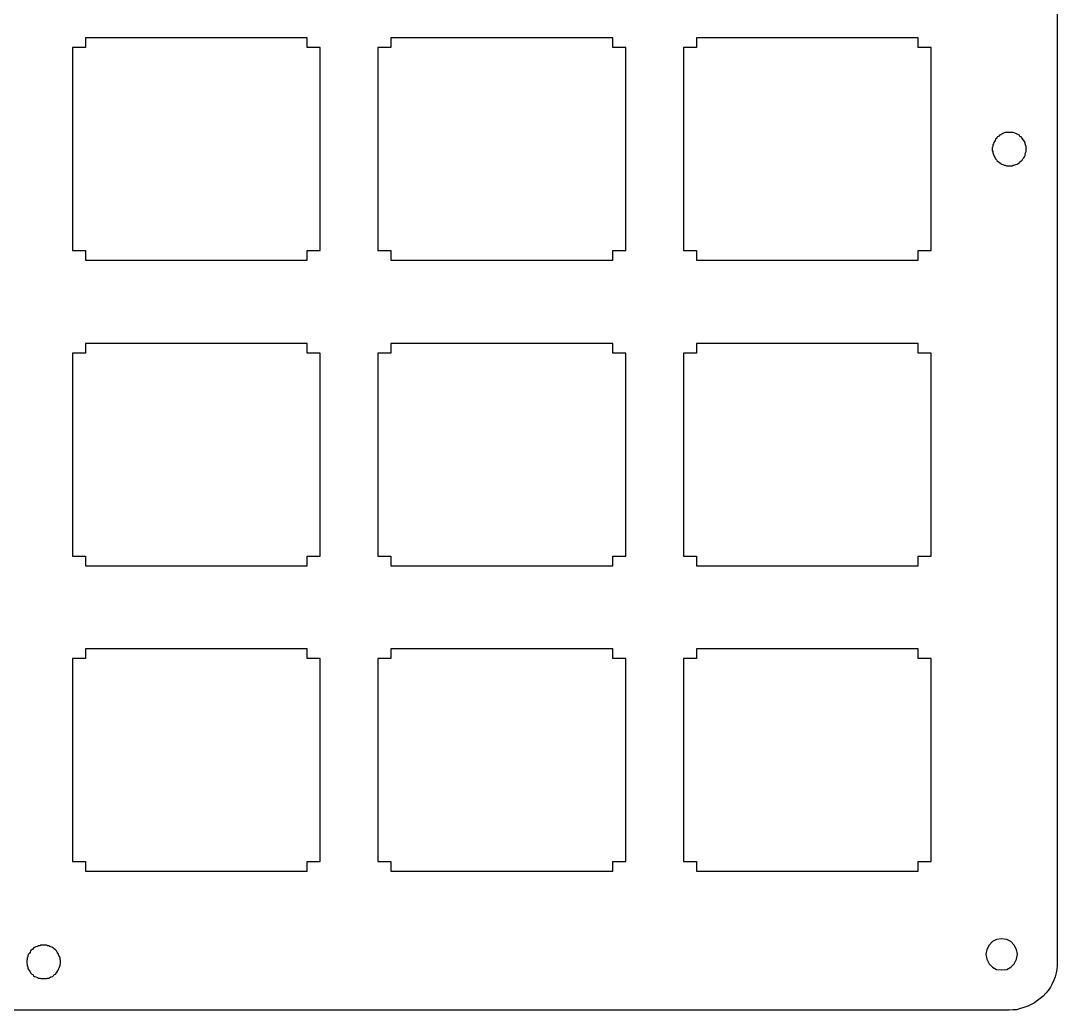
# Model space of a CAD drawing. Header units: millimetres. Extents: x 32 to 158, y -134 to -27.
# Drawn here: x 93.6 to 158.2, y -134.3 to -72.6 of the extents above; entities that cross this region are included whole.
import ezdxf

# ---------------------------------------------------------------- set-up
doc = ezdxf.new("R2010")
doc.units = ezdxf.units.MM
for name, color, linetype in [('Shape024', 7, 'CONTINUOUS'), ('Shape025', 7, 'CONTINUOUS'), ('Shape026', 7, 'CONTINUOUS'), ('Shape027', 7, 'CONTINUOUS'), ('Shape028', 7, 'CONTINUOUS'), ('Shape029', 7, 'CONTINUOUS'), ('Shape030', 7, 'CONTINUOUS'), ('Shape033', 7, 'CONTINUOUS'), ('Shape034', 7, 'CONTINUOUS'), ('Shape035', 7, 'CONTINUOUS'), ('Shape036', 7, 'CONTINUOUS'), ('Shape041', 7, 'CONTINUOUS'), ('Shape042', 7, 'CONTINUOUS'), ('Shape045', 7, 'CONTINUOUS'), ('Shape046', 7, 'CONTINUOUS'), ('Shape047', 7, 'CONTINUOUS'), ('Shape049', 7, 'CONTINUOUS'), ('Shape050', 7, 'CONTINUOUS'), ('Shape053', 7, 'CONTINUOUS'), ('Shape056', 7, 'CONTINUOUS'), ('Shape057', 7, 'CONTINUOUS'), ('Shape058', 7, 'CONTINUOUS'), ('Shape059', 7, 'CONTINUOUS'), ('Shape061', 7, 'CONTINUOUS'), ('Shape062', 7, 'CONTINUOUS'), ('Shape063', 7, 'CONTINUOUS'), ('Shape064', 7, 'CONTINUOUS'), ('Shape065', 7, 'CONTINUOUS'), ('Shape067', 7, 'CONTINUOUS'), ('Shape068', 7, 'CONTINUOUS'), ('Shape070', 7, 'CONTINUOUS'), ('Shape071', 7, 'CONTINUOUS'), ('Shape072', 7, 'CONTINUOUS'), ('Shape073', 7, 'CONTINUOUS'), ('Shape074', 7, 'CONTINUOUS'), ('Shape075', 7, 'CONTINUOUS'), ('Shape080', 7, 'CONTINUOUS'), ('Shape082', 7, 'CONTINUOUS'), ('Shape083', 7, 'CONTINUOUS'), ('Shape088', 7, 'CONTINUOUS'), ('Shape089', 7, 'CONTINUOUS'), ('Shape091', 7, 'CONTINUOUS'), ('Shape093', 7, 'CONTINUOUS'), ('Shape100', 7, 'CONTINUOUS'), ('Shape101', 7, 'CONTINUOUS'), ('Shape108', 7, 'CONTINUOUS'), ('Shape116', 7, 'CONTINUOUS'), ('Shape120', 7, 'CONTINUOUS'), ('Shape128', 7, 'CONTINUOUS'), ('Shape132', 7, 'CONTINUOUS'), ('Shape136', 7, 'CONTINUOUS'), ('Shape137', 7, 'CONTINUOUS'), ('Shape141', 7, 'CONTINUOUS'), ('Shape145', 7, 'CONTINUOUS'), ('Shape146', 7, 'CONTINUOUS'), ('Shape152', 7, 'CONTINUOUS'), ('Shape153', 7, 'CONTINUOUS'), ('Shape154', 7, 'CONTINUOUS'), ('Shape155', 7, 'CONTINUOUS'), ('Shape156', 7, 'CONTINUOUS'), ('Shape158', 7, 'CONTINUOUS'), ('Shape159', 7, 'CONTINUOUS'), ('Shape160', 7, 'CONTINUOUS'), ('Shape161', 7, 'CONTINUOUS'), ('Shape164', 7, 'CONTINUOUS'), ('Shape169', 7, 'CONTINUOUS'), ('Shape170', 7, 'CONTINUOUS'), ('Shape174', 7, 'CONTINUOUS'), ('Shape176', 7, 'CONTINUOUS'), ('Shape177', 7, 'CONTINUOUS'), ('Shape178', 7, 'CONTINUOUS'), ('Shape179', 7, 'CONTINUOUS'), ('Shape181', 7, 'CONTINUOUS'), ('Shape187', 7, 'CONTINUOUS'), ('Shape188', 7, 'CONTINUOUS'), ('Shape191', 7, 'CONTINUOUS'), ('Shape192', 7, 'CONTINUOUS'), ('Shape193', 7, 'CONTINUOUS'), ('Shape194', 7, 'CONTINUOUS'), ('Shape195', 7, 'CONTINUOUS'), ('Shape197', 7, 'CONTINUOUS'), ('Shape206', 7, 'CONTINUOUS'), ('Shape207', 7, 'CONTINUOUS'), ('Shape214', 7, 'CONTINUOUS'), ('Shape217', 7, 'CONTINUOUS'), ('Shape239', 7, 'CONTINUOUS'), ('Shape254', 7, 'CONTINUOUS'), ('Shape255', 7, 'CONTINUOUS'), ('Shape256', 7, 'CONTINUOUS'), ('Shape259', 7, 'CONTINUOUS'), ('Shape260', 7, 'CONTINUOUS'), ('Shape263', 7, 'CONTINUOUS'), ('Shape273', 7, 'CONTINUOUS'), ('Shape288', 7, 'CONTINUOUS'), ('Shape295', 7, 'CONTINUOUS'), ('Shape303', 7, 'CONTINUOUS'), ('Shape330', 7, 'CONTINUOUS'), ('Shape334', 7, 'CONTINUOUS'), ('Shape335', 7, 'CONTINUOUS'), ('Shape336', 7, 'CONTINUOUS'), ('Shape337', 7, 'CONTINUOUS'), ('Shape338', 7, 'CONTINUOUS'), ('Shape341', 7, 'CONTINUOUS'), ('Shape342', 7, 'CONTINUOUS'), ('Shape358', 7, 'CONTINUOUS'), ('Shape359', 7, 'CONTINUOUS'), ('Shape360', 7, 'CONTINUOUS'), ('Shape362', 7, 'CONTINUOUS'), ('Shape364', 7, 'CONTINUOUS'), ('Shape366', 7, 'CONTINUOUS'), ('Shape367', 7, 'CONTINUOUS'), ('Shape369', 7, 'CONTINUOUS'), ('Shape370', 7, 'CONTINUOUS'), ('Shape371', 7, 'CONTINUOUS'), ('Shape372', 7, 'CONTINUOUS'), ('Shape373', 7, 'CONTINUOUS'), ('Shape376', 7, 'CONTINUOUS'), ('Shape377', 7, 'CONTINUOUS'), ('Shape378', 7, 'CONTINUOUS'), ('Shape381', 7, 'CONTINUOUS'), ('Shape382', 7, 'CONTINUOUS'), ('Shape383', 7, 'CONTINUOUS'), ('Shape384', 7, 'CONTINUOUS'), ('Shape387', 7, 'CONTINUOUS'), ('Shape396', 7, 'CONTINUOUS'), ('Shape397', 7, 'CONTINUOUS'), ('Shape401', 7, 'CONTINUOUS'), ('Shape404', 7, 'CONTINUOUS'), ('Shape406', 7, 'CONTINUOUS'), ('Shape407', 7, 'CONTINUOUS'), ('Shape409', 7, 'CONTINUOUS'), ('Shape410', 7, 'CONTINUOUS'), ('Shape412', 7, 'CONTINUOUS'), ('Shape413', 7, 'CONTINUOUS'), ('Shape418', 7, 'CONTINUOUS'), ('Shape421', 7, 'CONTINUOUS'), ('Shape424', 7, 'CONTINUOUS'), ('Shape425', 7, 'CONTINUOUS'), ('Shape426', 7, 'CONTINUOUS'), ('Shape432', 7, 'CONTINUOUS'), ('Shape433', 7, 'CONTINUOUS'), ('Shape434', 7, 'CONTINUOUS'), ('Shape436', 7, 'CONTINUOUS'), ('Shape437', 7, 'CONTINUOUS'), ('Shape442', 7, 'CONTINUOUS'), ('Shape443', 7, 'CONTINUOUS'), ('Shape446', 7, 'CONTINUOUS'), ('Shape447', 7, 'CONTINUOUS'), ('Shape449', 7, 'CONTINUOUS'), ('Shape450', 7, 'CONTINUOUS'), ('Shape451', 7, 'CONTINUOUS'), ('Shape452', 7, 'CONTINUOUS'), ('Shape454', 7, 'CONTINUOUS'), ('Shape455', 7, 'CONTINUOUS'), ('Shape463', 7, 'CONTINUOUS'), ('Shape464', 7, 'CONTINUOUS'), ('Shape470', 7, 'CONTINUOUS'), ('Shape471', 7, 'CONTINUOUS'), ('Shape474', 7, 'CONTINUOUS'), ('Shape475', 7, 'CONTINUOUS'), ('Shape483', 7, 'CONTINUOUS'), ('Shape484', 7, 'CONTINUOUS'), ('Shape486', 7, 'CONTINUOUS'), ('Shape487', 7, 'CONTINUOUS'), ('Shape491', 7, 'CONTINUOUS'), ('Shape492', 7, 'CONTINUOUS'), ('Shape493', 7, 'CONTINUOUS'), ('Shape494', 7, 'CONTINUOUS'), ('Shape497', 7, 'CONTINUOUS'), ('Shape500', 7, 'CONTINUOUS'), ('Shape501', 7, 'CONTINUOUS'), ('Shape502', 7, 'CONTINUOUS'), ('Shape503', 7, 'CONTINUOUS'), ('Shape504', 7, 'CONTINUOUS'), ('Shape505', 7, 'CONTINUOUS'), ('Shape506', 7, 'CONTINUOUS'), ('Shape507', 7, 'CONTINUOUS'), ('Shape508', 7, 'CONTINUOUS'), ('Shape510', 7, 'CONTINUOUS'), ('Shape512', 7, 'CONTINUOUS'), ('Shape513', 7, 'CONTINUOUS'), ('Shape518', 7, 'CONTINUOUS'), ('Shape519', 7, 'CONTINUOUS'), ('Shape520', 7, 'CONTINUOUS'), ('Shape521', 7, 'CONTINUOUS'), ('Shape522', 7, 'CONTINUOUS'), ('Shape523', 7, 'CONTINUOUS'), ('Shape524', 7, 'CONTINUOUS'), ('Shape527', 7, 'CONTINUOUS'), ('Shape531', 7, 'CONTINUOUS'), ('Shape532', 7, 'CONTINUOUS'), ('Shape533', 7, 'CONTINUOUS'), ('Shape534', 7, 'CONTINUOUS'), ('Shape535', 7, 'CONTINUOUS'), ('Shape536', 7, 'CONTINUOUS'), ('Shape537', 7, 'CONTINUOUS'), ('Shape538', 7, 'CONTINUOUS'), ('Shape539', 7, 'CONTINUOUS'), ('Shape540', 7, 'CONTINUOUS'), ('Shape541', 7, 'CONTINUOUS'), ('Shape542', 7, 'CONTINUOUS'), ('Shape543', 7, 'CONTINUOUS'), ('Shape545', 7, 'CONTINUOUS'), ('Shape546', 7, 'CONTINUOUS'), ('Shape547', 7, 'CONTINUOUS'), ('Shape548', 7, 'CONTINUOUS'), ('Shape551', 7, 'CONTINUOUS'), ('Shape552', 7, 'CONTINUOUS'), ('Shape554', 7, 'CONTINUOUS'), ('Shape555', 7, 'CONTINUOUS'), ('Shape556', 7, 'CONTINUOUS'), ('Shape561', 7, 'CONTINUOUS'), ('Shape562', 7, 'CONTINUOUS'), ('Shape563', 7, 'CONTINUOUS'), ('Shape564', 7, 'CONTINUOUS'), ('Shape567', 7, 'CONTINUOUS'), ('Shape568', 7, 'CONTINUOUS'), ('Shape578', 7, 'CONTINUOUS'), ('Shape579', 7, 'CONTINUOUS'), ('Shape580', 7, 'CONTINUOUS'), ('Shape583', 7, 'CONTINUOUS'), ('Shape586', 7, 'CONTINUOUS'), ('Shape590', 7, 'CONTINUOUS'), ('Shape592', 7, 'CONTINUOUS'), ('Shape593', 7, 'CONTINUOUS'), ('Shape596', 7, 'CONTINUOUS'), ('Shape616', 7, 'CONTINUOUS'), ('Shape617', 7, 'CONTINUOUS'), ('Shape619', 7, 'CONTINUOUS'), ('Shape631', 7, 'CONTINUOUS'), ('Shape632', 7, 'CONTINUOUS'), ('Shape634', 7, 'CONTINUOUS'), ('Shape641', 7, 'CONTINUOUS'), ('Shape646', 7, 'CONTINUOUS'), ('Shape649', 7, 'CONTINUOUS'), ('Shape660', 7, 'CONTINUOUS'), ('Shape667', 7, 'CONTINUOUS'), ('Shape668', 7, 'CONTINUOUS'), ('Shape669', 7, 'CONTINUOUS'), ('Shape678', 7, 'CONTINUOUS'), ('Shape679', 7, 'CONTINUOUS'), ('Shape685', 7, 'CONTINUOUS'), ('Shape689', 7, 'CONTINUOUS'), ('Shape703', 7, 'CONTINUOUS'), ('Shape704', 7, 'CONTINUOUS'), ('Shape709', 7, 'CONTINUOUS'), ('Shape710', 7, 'CONTINUOUS'), ('Shape713', 7, 'CONTINUOUS'), ('Shape728', 7, 'CONTINUOUS'), ('Shape739', 7, 'CONTINUOUS'), ('Shape740', 7, 'CONTINUOUS'), ('Shape750', 7, 'CONTINUOUS'), ('Shape753', 7, 'CONTINUOUS'), ('Shape754', 7, 'CONTINUOUS'), ('Shape755', 7, 'CONTINUOUS'), ('Shape764', 7, 'CONTINUOUS'), ('Shape765', 7, 'CONTINUOUS'), ('Shape766', 7, 'CONTINUOUS'), ('Shape771', 7, 'CONTINUOUS'), ('Shape776', 7, 'CONTINUOUS'), ('Shape784', 7, 'CONTINUOUS'), ('Shape788', 7, 'CONTINUOUS'), ('Shape790', 7, 'CONTINUOUS'), ('Shape792', 7, 'CONTINUOUS'), ('Shape794', 7, 'CONTINUOUS'), ('Shape795', 7, 'CONTINUOUS'), ('Shape796', 7, 'CONTINUOUS'), ('Shape802', 7, 'CONTINUOUS'), ('Shape806', 7, 'CONTINUOUS'), ('Shape810', 7, 'CONTINUOUS'), ('Shape811', 7, 'CONTINUOUS'), ('Shape818', 7, 'CONTINUOUS'), ('Shape832', 7, 'CONTINUOUS'), ('Shape835', 7, 'CONTINUOUS'), ('Shape840', 7, 'CONTINUOUS'), ('Shape841', 7, 'CONTINUOUS'), ('Shape842', 7, 'CONTINUOUS'), ('Shape843', 7, 'CONTINUOUS'), ('Shape844', 7, 'CONTINUOUS'), ('Shape845', 7, 'CONTINUOUS'), ('Shape846', 7, 'CONTINUOUS'), ('Shape847', 7, 'CONTINUOUS'), ('Shape848', 7, 'CONTINUOUS'), ('Shape849', 7, 'CONTINUOUS'), ('Shape850', 7, 'CONTINUOUS'), ('Shape851', 7, 'CONTINUOUS'), ('Shape852', 7, 'CONTINUOUS'), ('Shape853', 7, 'CONTINUOUS'), ('Shape854', 7, 'CONTINUOUS'), ('Shape855', 7, 'CONTINUOUS'), ('Shape856', 7, 'CONTINUOUS'), ('Shape857', 7, 'CONTINUOUS'), ('Shape858', 7, 'CONTINUOUS'), ('Shape859', 7, 'CONTINUOUS'), ('Shape860', 7, 'CONTINUOUS'), ('Shape861', 7, 'CONTINUOUS'), ('Shape862', 7, 'CONTINUOUS'), ('Shape863', 7, 'CONTINUOUS'), ('Shape864', 7, 'CONTINUOUS'), ('Shape865', 7, 'CONTINUOUS'), ('Shape866', 7, 'CONTINUOUS'), ('Shape867', 7, 'CONTINUOUS'), ('Shape869', 7, 'CONTINUOUS'), ('Shape877', 7, 'CONTINUOUS'), ('Shape878', 7, 'CONTINUOUS'), ('Shape881', 7, 'CONTINUOUS'), ('Shape882', 7, 'CONTINUOUS'), ('Shape883', 7, 'CONTINUOUS'), ('Shape884', 7, 'CONTINUOUS'), ('Shape887', 7, 'CONTINUOUS')]:
    doc.layers.add(name, color=color, linetype=linetype)

msp = doc.modelspace()

# ---------------------------------------------------------------- linework, layer by layer
at = {"layer": 'Shape024'}
msp.add_line((93.9622, -131.36), (93.9975, -131.431), dxfattribs=at)
at = {"layer": 'Shape025'}
msp.add_line((95.0206, -132.313), (95.0911, -132.313), dxfattribs=at)
at = {"layer": 'Shape026'}
msp.add_line((157.815, -132.842), (157.674, -133.054), dxfattribs=at)
at = {"layer": 'Shape027'}
msp.add_line((93.9622, -131.184), (93.9622, -131.29), dxfattribs=at)
at = {"layer": 'Shape028'}
msp.add_line((95.3381, -132.278), (95.4086, -132.242), dxfattribs=at)
at = {"layer": 'Shape029'}
msp.add_line((95.7614, -130.514), (95.6908, -130.478), dxfattribs=at)
at = {"layer": 'Shape030'}
msp.add_line((93.9622, -131.29), (93.9622, -131.36), dxfattribs=at)
at = {"layer": 'Shape033'}
msp.add_line((154.769, -129.831), (154.452, -129.867), dxfattribs=at)
at = {"layer": 'Shape034'}
msp.add_line((94.2797, -130.514), (94.2092, -130.584), dxfattribs=at)
at = {"layer": 'Shape035'}
msp.add_line((155.487, -134.253), (155.24, -134.288), dxfattribs=at)
at = {"layer": 'Shape036'}
msp.add_line((95.1969, -132.313), (95.2675, -132.278), dxfattribs=at)
at = {"layer": 'Shape041'}
msp.add_line((111.46, -73.6458), (97.6311, -73.6458), dxfattribs=at)
at = {"layer": 'Shape042'}
msp.add_line((111.46, -74.2456), (111.46, -73.6458), dxfattribs=at)
at = {"layer": 'Shape045'}
msp.add_line((135.731, -74.2456), (134.92, -74.2456), dxfattribs=at)
at = {"layer": 'Shape046'}
msp.add_line((135.731, -73.6458), (135.731, -74.2456), dxfattribs=at)
at = {"layer": 'Shape047'}
msp.add_line((112.271, -86.9103), (112.271, -74.2456), dxfattribs=at)
at = {"layer": 'Shape049'}
msp.add_line((96.8197, -86.9103), (97.6311, -86.9103), dxfattribs=at)
at = {"layer": 'Shape050'}
msp.add_line((111.46, -86.9103), (112.271, -86.9103), dxfattribs=at)
at = {"layer": 'Shape053'}
msp.add_line((96.8197, -74.2456), (96.8197, -86.9103), dxfattribs=at)
at = {"layer": 'Shape056'}
msp.add_line((135.731, -86.9103), (135.731, -87.51), dxfattribs=at)
at = {"layer": 'Shape057'}
msp.add_line((97.6311, -87.51), (111.46, -87.51), dxfattribs=at)
at = {"layer": 'Shape058'}
msp.add_line((116.681, -87.51), (130.51, -87.51), dxfattribs=at)
at = {"layer": 'Shape059'}
msp.add_line((116.681, -86.9103), (116.681, -87.51), dxfattribs=at)
at = {"layer": 'Shape061'}
msp.add_line((97.6311, -73.6458), (97.6311, -74.2456), dxfattribs=at)
at = {"layer": 'Shape062'}
msp.add_line((130.51, -73.6458), (116.681, -73.6458), dxfattribs=at)
at = {"layer": 'Shape063'}
msp.add_line((130.51, -74.2456), (130.51, -73.6458), dxfattribs=at)
at = {"layer": 'Shape064'}
msp.add_line((115.87, -86.9103), (116.681, -86.9103), dxfattribs=at)
at = {"layer": 'Shape065'}
msp.add_line((115.87, -74.2456), (115.87, -86.9103), dxfattribs=at)
at = {"layer": 'Shape067'}
msp.add_line((116.681, -74.2456), (115.87, -74.2456), dxfattribs=at)
at = {"layer": 'Shape068'}
msp.add_line((116.681, -73.6458), (116.681, -74.2456), dxfattribs=at)
at = {"layer": 'Shape070'}
msp.add_line((112.271, -74.2456), (111.46, -74.2456), dxfattribs=at)
at = {"layer": 'Shape071'}
msp.add_line((97.6311, -74.2456), (96.8197, -74.2456), dxfattribs=at)
at = {"layer": 'Shape072'}
msp.add_line((131.321, -74.2456), (130.51, -74.2456), dxfattribs=at)
at = {"layer": 'Shape073'}
msp.add_line((131.321, -86.9103), (131.321, -74.2456), dxfattribs=at)
at = {"layer": 'Shape074'}
msp.add_line((134.92, -86.9103), (135.731, -86.9103), dxfattribs=at)
at = {"layer": 'Shape075'}
msp.add_line((134.92, -74.2456), (134.92, -86.9103), dxfattribs=at)
at = {"layer": 'Shape080'}
msp.add_line((97.6311, -86.9103), (97.6311, -87.51), dxfattribs=at)
at = {"layer": 'Shape082'}
msp.add_line((130.51, -86.9103), (131.321, -86.9103), dxfattribs=at)
at = {"layer": 'Shape083'}
msp.add_line((130.51, -87.51), (130.51, -86.9103), dxfattribs=at)
at = {"layer": 'Shape088'}
msp.add_line((154.852, -81.5481), (154.922, -81.5833), dxfattribs=at)
at = {"layer": 'Shape089'}
msp.add_line((154.993, -81.5833), (155.063, -81.6186), dxfattribs=at)
at = {"layer": 'Shape091'}
msp.add_line((155.063, -81.6186), (155.169, -81.6186), dxfattribs=at)
at = {"layer": 'Shape093'}
msp.add_line((155.557, -79.5725), (155.487, -79.5372), dxfattribs=at)
at = {"layer": 'Shape100'}
msp.add_line((154.781, -81.5128), (154.852, -81.5481), dxfattribs=at)
at = {"layer": 'Shape101'}
msp.add_line((154.922, -81.5833), (154.993, -81.5833), dxfattribs=at)
at = {"layer": 'Shape108'}
msp.add_line((111.46, -87.51), (111.46, -86.9103), dxfattribs=at)
at = {"layer": 'Shape116'}
msp.add_line((95.8672, -130.655), (95.8319, -130.584), dxfattribs=at)
at = {"layer": 'Shape120'}
msp.add_line((155.24, -134.288), (34.8014, -134.288), dxfattribs=at)
at = {"layer": 'Shape128'}
msp.add_line((158.097, -132.207), (158.027, -132.419), dxfattribs=at)
at = {"layer": 'Shape132'}
msp.add_line((95.8319, -130.584), (95.7614, -130.514), dxfattribs=at)
at = {"layer": 'Shape136'}
msp.add_line((95.2675, -130.267), (95.1969, -130.231), dxfattribs=at)
at = {"layer": 'Shape137'}
msp.add_line((153.781, -130.784), (153.852, -131.101), dxfattribs=at)
at = {"layer": 'Shape141'}
msp.add_line((158.027, -132.419), (157.921, -132.63), dxfattribs=at)
at = {"layer": 'Shape145'}
msp.add_line((95.8319, -131.96), (95.8672, -131.889), dxfattribs=at)
at = {"layer": 'Shape146'}
msp.add_line((157.356, -133.406), (157.18, -133.548), dxfattribs=at)
at = {"layer": 'Shape152'}
msp.add_line((95.9378, -131.748), (95.9731, -131.678), dxfattribs=at)
at = {"layer": 'Shape153'}
msp.add_line((130.51, -93.2956), (130.51, -92.6958), dxfattribs=at)
at = {"layer": 'Shape154'}
msp.add_line((131.321, -93.2956), (130.51, -93.2956), dxfattribs=at)
at = {"layer": 'Shape155'}
msp.add_line((150.371, -105.96), (150.371, -93.2956), dxfattribs=at)
at = {"layer": 'Shape156'}
msp.add_line((149.56, -105.96), (150.371, -105.96), dxfattribs=at)
at = {"layer": 'Shape158'}
msp.add_line((158.238, -29.8661), (158.238, -131.29), dxfattribs=at)
at = {"layer": 'Shape159'}
msp.add_line((134.92, -93.2956), (134.92, -105.96), dxfattribs=at)
at = {"layer": 'Shape160'}
msp.add_line((135.731, -93.2956), (134.92, -93.2956), dxfattribs=at)
at = {"layer": 'Shape161'}
msp.add_line((94.7031, -132.278), (94.7736, -132.278), dxfattribs=at)
at = {"layer": 'Shape164'}
msp.add_line((95.8672, -131.889), (95.9025, -131.819), dxfattribs=at)
at = {"layer": 'Shape169'}
msp.add_line((95.9025, -131.819), (95.9378, -131.748), dxfattribs=at)
at = {"layer": 'Shape170'}
msp.add_line((94.4561, -130.373), (94.3856, -130.408), dxfattribs=at)
at = {"layer": 'Shape174'}
msp.add_line((93.9975, -131.431), (93.9975, -131.501), dxfattribs=at)
at = {"layer": 'Shape176'}
msp.add_line((158.238, -131.501), (158.203, -131.748), dxfattribs=at)
at = {"layer": 'Shape177'}
msp.add_line((94.2092, -130.584), (94.1739, -130.655), dxfattribs=at)
at = {"layer": 'Shape178'}
msp.add_line((154.452, -131.736), (154.769, -131.772), dxfattribs=at)
at = {"layer": 'Shape179'}
msp.add_line((154.205, -131.595), (154.452, -131.736), dxfattribs=at)
at = {"layer": 'Shape181'}
msp.add_line((153.852, -131.101), (153.993, -131.384), dxfattribs=at)
at = {"layer": 'Shape187'}
msp.add_line((155.087, -129.867), (154.769, -129.831), dxfattribs=at)
at = {"layer": 'Shape188'}
msp.add_line((155.334, -130.008), (155.087, -129.867), dxfattribs=at)
at = {"layer": 'Shape191'}
msp.add_line((149.56, -106.56), (149.56, -105.96), dxfattribs=at)
at = {"layer": 'Shape192'}
msp.add_line((135.731, -106.56), (149.56, -106.56), dxfattribs=at)
at = {"layer": 'Shape193'}
msp.add_line((153.852, -130.502), (153.781, -130.784), dxfattribs=at)
at = {"layer": 'Shape194'}
msp.add_line((95.0206, -130.231), (94.95, -130.231), dxfattribs=at)
at = {"layer": 'Shape195'}
msp.add_line((154.452, -129.867), (154.205, -130.008), dxfattribs=at)
at = {"layer": 'Shape197'}
msp.add_line((155.804, -79.6783), (155.734, -79.6431), dxfattribs=at)
at = {"layer": 'Shape206'}
msp.add_line((155.416, -79.5372), (155.31, -79.5372), dxfattribs=at)
at = {"layer": 'Shape207'}
msp.add_line((154.993, -79.5372), (154.922, -79.5725), dxfattribs=at)
at = {"layer": 'Shape214'}
msp.add_line((155.31, -81.6186), (155.416, -81.6186), dxfattribs=at)
at = {"layer": 'Shape217'}
msp.add_line((155.734, -79.6431), (155.663, -79.6078), dxfattribs=at)
at = {"layer": 'Shape239'}
msp.add_line((154.322, -80.1017), (154.287, -80.1722), dxfattribs=at)
at = {"layer": 'Shape254'}
msp.add_line((154.358, -80.0311), (154.322, -80.1017), dxfattribs=at)
at = {"layer": 'Shape255'}
msp.add_line((155.416, -81.6186), (155.487, -81.5833), dxfattribs=at)
at = {"layer": 'Shape256'}
msp.add_line((154.287, -80.9836), (154.322, -81.0542), dxfattribs=at)
at = {"layer": 'Shape259'}
msp.add_line((154.711, -79.6783), (154.64, -79.7136), dxfattribs=at)
at = {"layer": 'Shape260'}
msp.add_line((150.371, -86.9103), (150.371, -74.2456), dxfattribs=at)
at = {"layer": 'Shape263'}
msp.add_line((154.393, -81.1953), (154.464, -81.2658), dxfattribs=at)
at = {"layer": 'Shape273'}
msp.add_line((150.371, -74.2456), (149.56, -74.2456), dxfattribs=at)
at = {"layer": 'Shape288'}
msp.add_line((154.922, -79.5725), (154.852, -79.6078), dxfattribs=at)
at = {"layer": 'Shape295'}
msp.add_line((149.56, -86.9103), (150.371, -86.9103), dxfattribs=at)
at = {"layer": 'Shape303'}
msp.add_line((155.487, -79.5372), (155.416, -79.5372), dxfattribs=at)
at = {"layer": 'Shape330'}
msp.add_line((154.252, -80.9131), (154.287, -80.9836), dxfattribs=at)
at = {"layer": 'Shape334'}
msp.add_line((154.217, -80.3133), (154.217, -80.4192), dxfattribs=at)
at = {"layer": 'Shape335'}
msp.add_line((156.157, -80.0311), (156.086, -79.9606), dxfattribs=at)
at = {"layer": 'Shape336'}
msp.add_line((154.287, -80.1722), (154.252, -80.2428), dxfattribs=at)
at = {"layer": 'Shape337'}
msp.add_line((156.051, -81.2658), (156.086, -81.1953), dxfattribs=at)
at = {"layer": 'Shape338'}
msp.add_line((155.981, -79.8194), (155.91, -79.7842), dxfattribs=at)
at = {"layer": 'Shape341'}
msp.add_line((154.217, -80.4192), (154.181, -80.4897), dxfattribs=at)
at = {"layer": 'Shape342'}
msp.add_line((154.181, -80.6661), (154.217, -80.7367), dxfattribs=at)
at = {"layer": 'Shape358'}
msp.add_line((94.1739, -130.655), (94.1386, -130.725), dxfattribs=at)
at = {"layer": 'Shape359'}
msp.add_line((155.945, -134.182), (155.698, -134.253), dxfattribs=at)
at = {"layer": 'Shape360'}
msp.add_line((94.3856, -130.408), (94.3503, -130.478), dxfattribs=at)
at = {"layer": 'Shape362'}
msp.add_line((94.5267, -132.207), (94.6325, -132.242), dxfattribs=at)
at = {"layer": 'Shape364'}
msp.add_line((94.7031, -130.267), (94.6325, -130.302), dxfattribs=at)
at = {"layer": 'Shape366'}
msp.add_line((112.271, -105.96), (112.271, -93.2956), dxfattribs=at)
at = {"layer": 'Shape367'}
msp.add_line((111.46, -105.96), (112.271, -105.96), dxfattribs=at)
at = {"layer": 'Shape369'}
msp.add_line((95.6203, -130.408), (95.585, -130.373), dxfattribs=at)
at = {"layer": 'Shape370'}
msp.add_line((94.3503, -130.478), (94.2797, -130.514), dxfattribs=at)
at = {"layer": 'Shape371'}
msp.add_line((158.238, -131.29), (158.238, -131.501), dxfattribs=at)
at = {"layer": 'Shape372'}
msp.add_line((95.4792, -132.207), (95.585, -132.172), dxfattribs=at)
at = {"layer": 'Shape373'}
msp.add_line((96.0436, -131.043), (96.0083, -130.937), dxfattribs=at)
at = {"layer": 'Shape376'}
msp.add_line((96.0083, -130.937), (95.9731, -130.866), dxfattribs=at)
at = {"layer": 'Shape377'}
msp.add_line((94.1386, -131.819), (94.1739, -131.889), dxfattribs=at)
at = {"layer": 'Shape378'}
msp.add_line((95.6908, -130.478), (95.6203, -130.408), dxfattribs=at)
at = {"layer": 'Shape381'}
msp.add_line((95.4086, -132.242), (95.4792, -132.207), dxfattribs=at)
at = {"layer": 'Shape382'}
msp.add_line((95.9025, -130.725), (95.8672, -130.655), dxfattribs=at)
at = {"layer": 'Shape383'}
msp.add_line((94.0681, -131.748), (94.1386, -131.819), dxfattribs=at)
at = {"layer": 'Shape384'}
msp.add_line((157.18, -133.548), (157.004, -133.689), dxfattribs=at)
at = {"layer": 'Shape387'}
msp.add_line((97.6311, -92.6958), (97.6311, -93.2956), dxfattribs=at)
at = {"layer": 'Shape396'}
msp.add_line((149.56, -92.6958), (135.731, -92.6958), dxfattribs=at)
at = {"layer": 'Shape397'}
msp.add_line((94.2092, -131.96), (94.2797, -132.031), dxfattribs=at)
at = {"layer": 'Shape401'}
msp.add_line((94.1739, -131.889), (94.2092, -131.96), dxfattribs=at)
at = {"layer": 'Shape404'}
msp.add_line((94.6325, -130.302), (94.5267, -130.337), dxfattribs=at)
at = {"layer": 'Shape406'}
msp.add_line((95.9378, -130.796), (95.9025, -130.725), dxfattribs=at)
at = {"layer": 'Shape407'}
msp.add_line((94.2797, -132.031), (94.3503, -132.066), dxfattribs=at)
at = {"layer": 'Shape409'}
msp.add_line((93.9975, -131.043), (93.9975, -131.113), dxfattribs=at)
at = {"layer": 'Shape410'}
msp.add_line((94.3503, -132.066), (94.3856, -132.136), dxfattribs=at)
at = {"layer": 'Shape412'}
msp.add_line((155.698, -134.253), (155.487, -134.253), dxfattribs=at)
at = {"layer": 'Shape413'}
msp.add_line((96.0436, -131.501), (96.0436, -131.431), dxfattribs=at)
at = {"layer": 'Shape418'}
msp.add_line((94.95, -132.313), (95.0206, -132.313), dxfattribs=at)
at = {"layer": 'Shape421'}
msp.add_line((94.8442, -132.313), (94.95, -132.313), dxfattribs=at)
at = {"layer": 'Shape424'}
msp.add_line((94.8442, -130.231), (94.7736, -130.267), dxfattribs=at)
at = {"layer": 'Shape425'}
msp.add_line((94.3856, -132.136), (94.4561, -132.172), dxfattribs=at)
at = {"layer": 'Shape426'}
msp.add_line((95.4086, -130.302), (95.3381, -130.267), dxfattribs=at)
at = {"layer": 'Shape432'}
msp.add_line((96.0789, -131.36), (96.0789, -131.29), dxfattribs=at)
at = {"layer": 'Shape433'}
msp.add_line((157.533, -133.23), (157.356, -133.406), dxfattribs=at)
at = {"layer": 'Shape434'}
msp.add_line((96.0436, -131.113), (96.0436, -131.043), dxfattribs=at)
at = {"layer": 'Shape436'}
msp.add_line((155.757, -130.784), (155.686, -130.502), dxfattribs=at)
at = {"layer": 'Shape437'}
msp.add_line((155.686, -131.101), (155.757, -130.784), dxfattribs=at)
at = {"layer": 'Shape442'}
msp.add_line((111.46, -106.56), (111.46, -105.96), dxfattribs=at)
at = {"layer": 'Shape443'}
msp.add_line((97.6311, -106.56), (111.46, -106.56), dxfattribs=at)
at = {"layer": 'Shape446'}
msp.add_line((153.993, -131.384), (154.205, -131.595), dxfattribs=at)
at = {"layer": 'Shape447'}
msp.add_line((95.6203, -132.136), (95.6908, -132.066), dxfattribs=at)
at = {"layer": 'Shape449'}
msp.add_line((93.9975, -131.501), (94.0328, -131.607), dxfattribs=at)
at = {"layer": 'Shape450'}
msp.add_line((94.95, -130.231), (94.8442, -130.231), dxfattribs=at)
at = {"layer": 'Shape451'}
msp.add_line((135.731, -105.96), (135.731, -106.56), dxfattribs=at)
at = {"layer": 'Shape452'}
msp.add_line((134.92, -105.96), (135.731, -105.96), dxfattribs=at)
at = {"layer": 'Shape454'}
msp.add_line((96.8197, -93.2956), (96.8197, -105.96), dxfattribs=at)
at = {"layer": 'Shape455'}
msp.add_line((97.6311, -93.2956), (96.8197, -93.2956), dxfattribs=at)
at = {"layer": 'Shape463'}
msp.add_line((95.1969, -130.231), (95.0911, -130.231), dxfattribs=at)
at = {"layer": 'Shape464'}
msp.add_line((157.921, -132.63), (157.815, -132.842), dxfattribs=at)
at = {"layer": 'Shape470'}
msp.add_line((155.545, -130.219), (155.334, -130.008), dxfattribs=at)
at = {"layer": 'Shape471'}
msp.add_line((155.686, -130.502), (155.545, -130.219), dxfattribs=at)
at = {"layer": 'Shape474'}
msp.add_line((131.321, -105.96), (131.321, -93.2956), dxfattribs=at)
at = {"layer": 'Shape475'}
msp.add_line((130.51, -105.96), (131.321, -105.96), dxfattribs=at)
at = {"layer": 'Shape483'}
msp.add_line((158.203, -131.748), (158.168, -131.96), dxfattribs=at)
at = {"layer": 'Shape484'}
msp.add_line((94.5267, -130.337), (94.4561, -130.373), dxfattribs=at)
at = {"layer": 'Shape486'}
msp.add_line((94.7736, -132.278), (94.8442, -132.313), dxfattribs=at)
at = {"layer": 'Shape487'}
msp.add_line((96.0083, -131.607), (96.0436, -131.501), dxfattribs=at)
at = {"layer": 'Shape491'}
msp.add_line((94.1386, -130.725), (94.0681, -130.796), dxfattribs=at)
at = {"layer": 'Shape492'}
msp.add_line((95.6908, -132.066), (95.7614, -132.031), dxfattribs=at)
at = {"layer": 'Shape493'}
msp.add_line((156.827, -133.83), (156.616, -133.936), dxfattribs=at)
at = {"layer": 'Shape494'}
msp.add_line((96.0436, -131.431), (96.0789, -131.36), dxfattribs=at)
at = {"layer": 'Shape497'}
msp.add_line((96.0789, -131.184), (96.0436, -131.113), dxfattribs=at)
at = {"layer": 'Shape500'}
msp.add_line((96.0789, -131.29), (96.0789, -131.184), dxfattribs=at)
at = {"layer": 'Shape501'}
msp.add_line((95.0911, -130.231), (95.0206, -130.231), dxfattribs=at)
at = {"layer": 'Shape502'}
msp.add_line((95.585, -130.373), (95.4792, -130.337), dxfattribs=at)
at = {"layer": 'Shape503'}
msp.add_line((135.731, -92.6958), (135.731, -93.2956), dxfattribs=at)
at = {"layer": 'Shape504'}
msp.add_line((130.51, -92.6958), (116.681, -92.6958), dxfattribs=at)
at = {"layer": 'Shape505'}
msp.add_line((149.56, -93.2956), (149.56, -92.6958), dxfattribs=at)
at = {"layer": 'Shape506'}
msp.add_line((150.371, -93.2956), (149.56, -93.2956), dxfattribs=at)
at = {"layer": 'Shape507'}
msp.add_line((95.2675, -132.278), (95.3381, -132.278), dxfattribs=at)
at = {"layer": 'Shape508'}
msp.add_line((94.0328, -130.937), (93.9975, -131.043), dxfattribs=at)
at = {"layer": 'Shape510'}
msp.add_line((94.0328, -131.678), (94.0681, -131.748), dxfattribs=at)
at = {"layer": 'Shape512'}
msp.add_line((95.9731, -130.866), (95.9378, -130.796), dxfattribs=at)
at = {"layer": 'Shape513'}
msp.add_line((94.0328, -130.866), (94.0328, -130.937), dxfattribs=at)
at = {"layer": 'Shape518'}
msp.add_line((116.681, -92.6958), (116.681, -93.2956), dxfattribs=at)
at = {"layer": 'Shape519'}
msp.add_line((111.46, -92.6958), (97.6311, -92.6958), dxfattribs=at)
at = {"layer": 'Shape520'}
msp.add_line((158.168, -131.96), (158.097, -132.207), dxfattribs=at)
at = {"layer": 'Shape521'}
msp.add_line((93.9975, -131.113), (93.9622, -131.184), dxfattribs=at)
at = {"layer": 'Shape522'}
msp.add_line((116.681, -105.96), (116.681, -106.56), dxfattribs=at)
at = {"layer": 'Shape523'}
msp.add_line((115.87, -105.96), (116.681, -105.96), dxfattribs=at)
at = {"layer": 'Shape524'}
msp.add_line((153.993, -130.219), (153.852, -130.502), dxfattribs=at)
at = {"layer": 'Shape527'}
msp.add_line((95.4792, -130.337), (95.4086, -130.302), dxfattribs=at)
at = {"layer": 'Shape531'}
msp.add_line((95.3381, -130.267), (95.2675, -130.267), dxfattribs=at)
at = {"layer": 'Shape532'}
msp.add_line((155.545, -131.384), (155.686, -131.101), dxfattribs=at)
at = {"layer": 'Shape533'}
msp.add_line((155.334, -131.595), (155.545, -131.384), dxfattribs=at)
at = {"layer": 'Shape534'}
msp.add_line((157.004, -133.689), (156.827, -133.83), dxfattribs=at)
at = {"layer": 'Shape535'}
msp.add_line((94.0681, -130.796), (94.0328, -130.866), dxfattribs=at)
at = {"layer": 'Shape536'}
msp.add_line((95.0911, -132.313), (95.1969, -132.313), dxfattribs=at)
at = {"layer": 'Shape537'}
msp.add_line((95.7614, -132.031), (95.8319, -131.96), dxfattribs=at)
at = {"layer": 'Shape538'}
msp.add_line((97.6311, -105.96), (97.6311, -106.56), dxfattribs=at)
at = {"layer": 'Shape539'}
msp.add_line((96.8197, -105.96), (97.6311, -105.96), dxfattribs=at)
at = {"layer": 'Shape540'}
msp.add_line((157.674, -133.054), (157.533, -133.23), dxfattribs=at)
at = {"layer": 'Shape541'}
msp.add_line((111.46, -93.2956), (111.46, -92.6958), dxfattribs=at)
at = {"layer": 'Shape542'}
msp.add_line((112.271, -93.2956), (111.46, -93.2956), dxfattribs=at)
at = {"layer": 'Shape543'}
msp.add_line((156.157, -134.112), (155.945, -134.182), dxfattribs=at)
at = {"layer": 'Shape545'}
msp.add_line((156.616, -133.936), (156.404, -134.041), dxfattribs=at)
at = {"layer": 'Shape546'}
msp.add_line((156.404, -134.041), (156.157, -134.112), dxfattribs=at)
at = {"layer": 'Shape547'}
msp.add_line((94.0328, -131.607), (94.0328, -131.678), dxfattribs=at)
at = {"layer": 'Shape548'}
msp.add_line((95.585, -132.172), (95.6203, -132.136), dxfattribs=at)
at = {"layer": 'Shape551'}
msp.add_line((94.7736, -130.267), (94.7031, -130.267), dxfattribs=at)
at = {"layer": 'Shape552'}
msp.add_line((94.4561, -132.172), (94.5267, -132.207), dxfattribs=at)
at = {"layer": 'Shape554'}
msp.add_line((115.87, -93.2956), (115.87, -105.96), dxfattribs=at)
at = {"layer": 'Shape555'}
msp.add_line((116.681, -93.2956), (115.87, -93.2956), dxfattribs=at)
at = {"layer": 'Shape556'}
msp.add_line((94.6325, -132.242), (94.7031, -132.278), dxfattribs=at)
at = {"layer": 'Shape561'}
msp.add_line((130.51, -106.56), (130.51, -105.96), dxfattribs=at)
at = {"layer": 'Shape562'}
msp.add_line((116.681, -106.56), (130.51, -106.56), dxfattribs=at)
at = {"layer": 'Shape563'}
msp.add_line((155.087, -131.736), (155.334, -131.595), dxfattribs=at)
at = {"layer": 'Shape564'}
msp.add_line((154.769, -131.772), (155.087, -131.736), dxfattribs=at)
at = {"layer": 'Shape567'}
msp.add_line((95.9731, -131.678), (96.0083, -131.607), dxfattribs=at)
at = {"layer": 'Shape568'}
msp.add_line((154.205, -130.008), (153.993, -130.219), dxfattribs=at)
at = {"layer": 'Shape578'}
msp.add_line((154.64, -79.7136), (154.569, -79.7842), dxfattribs=at)
at = {"layer": 'Shape579'}
msp.add_line((155.663, -81.5481), (155.734, -81.5128), dxfattribs=at)
at = {"layer": 'Shape580'}
msp.add_line((154.217, -80.7367), (154.217, -80.8072), dxfattribs=at)
at = {"layer": 'Shape583'}
msp.add_line((155.91, -81.3717), (155.981, -81.3011), dxfattribs=at)
at = {"layer": 'Shape586'}
msp.add_line((154.322, -81.0542), (154.358, -81.1247), dxfattribs=at)
at = {"layer": 'Shape590'}
msp.add_line((156.051, -79.89), (155.981, -79.8194), dxfattribs=at)
at = {"layer": 'Shape592'}
msp.add_line((155.91, -79.7842), (155.875, -79.7136), dxfattribs=at)
at = {"layer": 'Shape593'}
msp.add_line((154.464, -81.2658), (154.499, -81.3011), dxfattribs=at)
at = {"layer": 'Shape596'}
msp.add_line((154.569, -81.3717), (154.64, -81.4069), dxfattribs=at)
at = {"layer": 'Shape616'}
msp.add_line((154.393, -79.9606), (154.358, -80.0311), dxfattribs=at)
at = {"layer": 'Shape617'}
msp.add_line((156.263, -80.8072), (156.298, -80.7367), dxfattribs=at)
at = {"layer": 'Shape619'}
msp.add_line((155.063, -79.5372), (154.993, -79.5372), dxfattribs=at)
at = {"layer": 'Shape631'}
msp.add_line((156.298, -80.4897), (156.298, -80.4192), dxfattribs=at)
at = {"layer": 'Shape632'}
msp.add_line((149.56, -73.6458), (135.731, -73.6458), dxfattribs=at)
at = {"layer": 'Shape634'}
msp.add_line((155.169, -81.6186), (155.24, -81.6186), dxfattribs=at)
at = {"layer": 'Shape641'}
msp.add_line((156.192, -81.0542), (156.227, -80.9836), dxfattribs=at)
at = {"layer": 'Shape646'}
msp.add_line((155.557, -81.5833), (155.663, -81.5481), dxfattribs=at)
at = {"layer": 'Shape649'}
msp.add_line((155.734, -81.5128), (155.804, -81.4775), dxfattribs=at)
at = {"layer": 'Shape660'}
msp.add_line((154.217, -80.8072), (154.252, -80.9131), dxfattribs=at)
at = {"layer": 'Shape667'}
msp.add_line((155.804, -81.4775), (155.875, -81.4069), dxfattribs=at)
at = {"layer": 'Shape668'}
msp.add_line((155.875, -81.4069), (155.91, -81.3717), dxfattribs=at)
at = {"layer": 'Shape669'}
msp.add_line((156.157, -81.1247), (156.192, -81.0542), dxfattribs=at)
at = {"layer": 'Shape678'}
msp.add_line((155.24, -81.6186), (155.31, -81.6186), dxfattribs=at)
at = {"layer": 'Shape679'}
msp.add_line((154.181, -80.5603), (154.181, -80.6661), dxfattribs=at)
at = {"layer": 'Shape685'}
msp.add_line((154.181, -80.4897), (154.181, -80.5603), dxfattribs=at)
at = {"layer": 'Shape689'}
msp.add_line((154.358, -81.1247), (154.393, -81.1953), dxfattribs=at)
at = {"layer": 'Shape703'}
msp.add_line((154.464, -79.89), (154.393, -79.9606), dxfattribs=at)
at = {"layer": 'Shape704'}
msp.add_line((156.263, -80.3133), (156.227, -80.2428), dxfattribs=at)
at = {"layer": 'Shape709'}
msp.add_line((154.569, -79.7842), (154.499, -79.8194), dxfattribs=at)
at = {"layer": 'Shape710'}
msp.add_line((154.781, -79.6431), (154.711, -79.6783), dxfattribs=at)
at = {"layer": 'Shape713'}
msp.add_line((156.227, -80.2428), (156.227, -80.1722), dxfattribs=at)
at = {"layer": 'Shape728'}
msp.add_line((154.252, -80.2428), (154.217, -80.3133), dxfattribs=at)
at = {"layer": 'Shape739'}
msp.add_line((156.298, -80.7367), (156.298, -80.6661), dxfattribs=at)
at = {"layer": 'Shape740'}
msp.add_line((154.64, -81.4069), (154.711, -81.4775), dxfattribs=at)
at = {"layer": 'Shape750'}
msp.add_line((156.227, -80.1722), (156.192, -80.1017), dxfattribs=at)
at = {"layer": 'Shape753'}
msp.add_line((155.169, -79.5372), (155.063, -79.5372), dxfattribs=at)
at = {"layer": 'Shape754'}
msp.add_line((135.731, -87.51), (149.56, -87.51), dxfattribs=at)
at = {"layer": 'Shape755'}
msp.add_line((154.499, -79.8194), (154.464, -79.89), dxfattribs=at)
at = {"layer": 'Shape764'}
msp.add_line((155.875, -79.7136), (155.804, -79.6783), dxfattribs=at)
at = {"layer": 'Shape765'}
msp.add_line((156.227, -80.9836), (156.227, -80.9131), dxfattribs=at)
at = {"layer": 'Shape766'}
msp.add_line((156.086, -81.1953), (156.157, -81.1247), dxfattribs=at)
at = {"layer": 'Shape771'}
msp.add_line((156.227, -80.9131), (156.263, -80.8072), dxfattribs=at)
at = {"layer": 'Shape776'}
msp.add_line((156.298, -80.6661), (156.298, -80.5603), dxfattribs=at)
at = {"layer": 'Shape784'}
msp.add_line((156.192, -80.1017), (156.157, -80.0311), dxfattribs=at)
at = {"layer": 'Shape788'}
msp.add_line((156.298, -80.4192), (156.263, -80.3133), dxfattribs=at)
at = {"layer": 'Shape790'}
msp.add_line((155.981, -81.3011), (156.051, -81.2658), dxfattribs=at)
at = {"layer": 'Shape792'}
msp.add_line((149.56, -87.51), (149.56, -86.9103), dxfattribs=at)
at = {"layer": 'Shape794'}
msp.add_line((155.24, -79.5372), (155.169, -79.5372), dxfattribs=at)
at = {"layer": 'Shape795'}
msp.add_line((155.31, -79.5372), (155.24, -79.5372), dxfattribs=at)
at = {"layer": 'Shape796'}
msp.add_line((156.086, -79.9606), (156.051, -79.89), dxfattribs=at)
at = {"layer": 'Shape802'}
msp.add_line((154.499, -81.3011), (154.569, -81.3717), dxfattribs=at)
at = {"layer": 'Shape806'}
msp.add_line((149.56, -74.2456), (149.56, -73.6458), dxfattribs=at)
at = {"layer": 'Shape810'}
msp.add_line((154.711, -81.4775), (154.781, -81.5128), dxfattribs=at)
at = {"layer": 'Shape811'}
msp.add_line((155.663, -79.6078), (155.557, -79.5725), dxfattribs=at)
at = {"layer": 'Shape818'}
msp.add_line((156.298, -80.5603), (156.298, -80.4897), dxfattribs=at)
at = {"layer": 'Shape832'}
msp.add_line((155.487, -81.5833), (155.557, -81.5833), dxfattribs=at)
at = {"layer": 'Shape835'}
msp.add_line((154.852, -79.6078), (154.781, -79.6431), dxfattribs=at)
at = {"layer": 'Shape840'}
msp.add_line((150.371, -125.01), (150.371, -112.346), dxfattribs=at)
at = {"layer": 'Shape841'}
msp.add_line((149.56, -125.01), (150.371, -125.01), dxfattribs=at)
at = {"layer": 'Shape842'}
msp.add_line((134.92, -112.346), (134.92, -125.01), dxfattribs=at)
at = {"layer": 'Shape843'}
msp.add_line((135.731, -112.346), (134.92, -112.346), dxfattribs=at)
at = {"layer": 'Shape844'}
msp.add_line((116.681, -111.746), (116.681, -112.346), dxfattribs=at)
at = {"layer": 'Shape845'}
msp.add_line((135.731, -111.746), (135.731, -112.346), dxfattribs=at)
at = {"layer": 'Shape846'}
msp.add_line((130.51, -111.746), (116.681, -111.746), dxfattribs=at)
at = {"layer": 'Shape847'}
msp.add_line((130.51, -112.346), (130.51, -111.746), dxfattribs=at)
at = {"layer": 'Shape848'}
msp.add_line((131.321, -112.346), (130.51, -112.346), dxfattribs=at)
at = {"layer": 'Shape849'}
msp.add_line((116.681, -125.01), (116.681, -125.61), dxfattribs=at)
at = {"layer": 'Shape850'}
msp.add_line((115.87, -125.01), (116.681, -125.01), dxfattribs=at)
at = {"layer": 'Shape851'}
msp.add_line((131.321, -125.01), (131.321, -112.346), dxfattribs=at)
at = {"layer": 'Shape852'}
msp.add_line((130.51, -125.01), (131.321, -125.01), dxfattribs=at)
at = {"layer": 'Shape853'}
msp.add_line((149.56, -125.61), (149.56, -125.01), dxfattribs=at)
at = {"layer": 'Shape854'}
msp.add_line((135.731, -125.61), (149.56, -125.61), dxfattribs=at)
at = {"layer": 'Shape855'}
msp.add_line((115.87, -112.346), (115.87, -125.01), dxfattribs=at)
at = {"layer": 'Shape856'}
msp.add_line((116.681, -112.346), (115.87, -112.346), dxfattribs=at)
at = {"layer": 'Shape857'}
msp.add_line((135.731, -125.01), (135.731, -125.61), dxfattribs=at)
at = {"layer": 'Shape858'}
msp.add_line((134.92, -125.01), (135.731, -125.01), dxfattribs=at)
at = {"layer": 'Shape859'}
msp.add_line((149.56, -112.346), (149.56, -111.746), dxfattribs=at)
at = {"layer": 'Shape860'}
msp.add_line((150.371, -112.346), (149.56, -112.346), dxfattribs=at)
at = {"layer": 'Shape861'}
msp.add_line((130.51, -125.61), (130.51, -125.01), dxfattribs=at)
at = {"layer": 'Shape862'}
msp.add_line((116.681, -125.61), (130.51, -125.61), dxfattribs=at)
at = {"layer": 'Shape863'}
msp.add_line((149.56, -111.746), (135.731, -111.746), dxfattribs=at)
at = {"layer": 'Shape864'}
msp.add_line((112.271, -125.01), (112.271, -112.346), dxfattribs=at)
at = {"layer": 'Shape865'}
msp.add_line((111.46, -125.01), (112.271, -125.01), dxfattribs=at)
at = {"layer": 'Shape866'}
msp.add_line((96.8197, -112.346), (96.8197, -125.01), dxfattribs=at)
at = {"layer": 'Shape867'}
msp.add_line((97.6311, -112.346), (96.8197, -112.346), dxfattribs=at)
at = {"layer": 'Shape869'}
msp.add_line((97.6311, -111.746), (97.6311, -112.346), dxfattribs=at)
at = {"layer": 'Shape877'}
msp.add_line((111.46, -125.61), (111.46, -125.01), dxfattribs=at)
at = {"layer": 'Shape878'}
msp.add_line((97.6311, -125.61), (111.46, -125.61), dxfattribs=at)
at = {"layer": 'Shape881'}
msp.add_line((97.6311, -125.01), (97.6311, -125.61), dxfattribs=at)
at = {"layer": 'Shape882'}
msp.add_line((96.8197, -125.01), (97.6311, -125.01), dxfattribs=at)
at = {"layer": 'Shape883'}
msp.add_line((111.46, -112.346), (111.46, -111.746), dxfattribs=at)
at = {"layer": 'Shape884'}
msp.add_line((112.271, -112.346), (111.46, -112.346), dxfattribs=at)
at = {"layer": 'Shape887'}
msp.add_line((111.46, -111.746), (97.6311, -111.746), dxfattribs=at)

doc.saveas('drawing.dxf')
